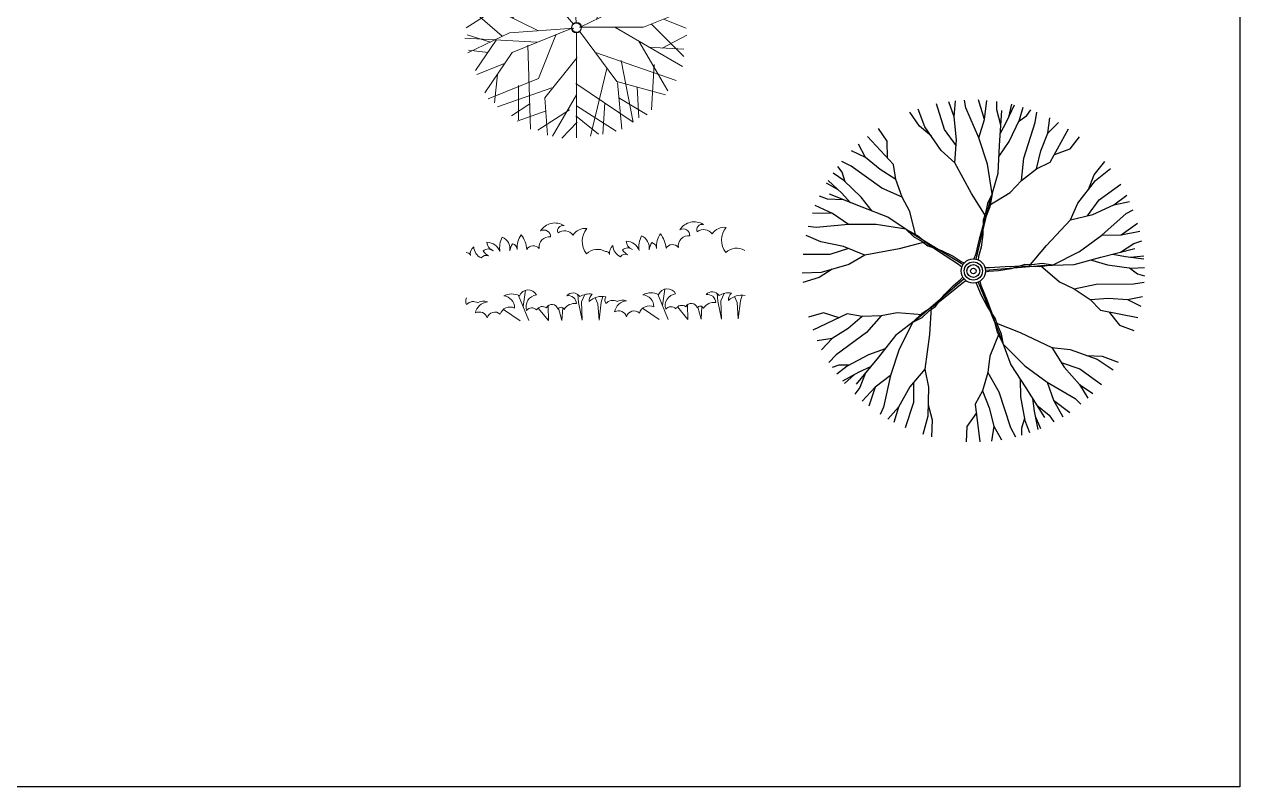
# Model space of a CAD drawing. Header units: inches. Extents: x 2782 to 4320, y 1164 to 2264.
# Drawn here: x 3503 to 4320, y 1164 to 1677 of the extents above; entities that cross this region are included whole.
import ezdxf

# ---------------------------------------------------------------- set-up
doc = ezdxf.new("R2010")
doc.units = ezdxf.units.IN
doc.header["$MEASUREMENT"] = 0
doc.layers.add('Lan_Planter', color=205, linetype='Continuous', lineweight=13)
doc.layers.add('Lan_Trees', color=86, linetype='Continuous', lineweight=13)
doc.layers.add('TREE-P15', color=3, linetype='Continuous')

# ---------------------------------------------------------------- blocks, each defined once
blk = doc.blocks.new('P12')
at = {"color": 82, "linetype": 'ByBlock'}
for p, q in [((-0.06, 3.73), (-4.99, 74.24)), ((-4.81, 63.54), (4.86, 75.11)), ((-3.06, 45.29), (11.11, 74.18)), ((18.13, 48.81), (14.48, 73.74)), ((-29.98, 35.24), (-35.01, 66.19)), ((-3.58, 52.74), (-31.31, 67.81)), ((-22.4, 49.38), (-22.45, 70.48)), ((-22.21, 26.25), (-14.48, 72.39)), ((-3.58, 59.54), (-19.6, 70.68)), ((0.97, 55.78), (21.35, 70.82)), ((16.56, 57.55), (35.52, 65.68)), ((31.96, 14.39), (26.14, 70.47)), ((-43.45, 37.02), (-45.86, 57.95)), ((-2.07, 37.87), (-42.26, 60.92)), ((-31.31, 20.17), (-42.26, 60.92)), ((27.79, 53.57), (39.55, 62.56)), ((36.23, 41.91), (34.62, 64.94)), ((-53.78, 21.32), (-54.01, 51.93)), ((-31.64, 45.33), (-51.41, 55.52)), ((13.86, 41.71), (49.46, 57.13)), ((23.29, 36.24), (56, 52.14)), ((50.97, 35.45), (51.54, 54.55)), ((-29.46, 34.59), (-62.78, 41.11)), ((-1.78, 20.19), (18.13, 48.81)), ((42.06, 19.86), (58.65, 48.24)), ((-42.26, 6.47), (-64.02, 38.3)), ((-1.97, 2.48), (-29.46, 34.59)), ((13.53, 5.61), (23.29, 36.24)), ((46.75, 27.67), (64.72, 36.41)), ((53.53, 12.49), (65.85, 33.77)), ((-13.87, 15.94), (-69.23, 31.13)), ((-25.48, -1.88), (-72.83, 21.35)), ((2.91, 0.78), (42.06, 19.86)), ((58.18, 20.98), (71.54, 20.56)), ((-58.24, 10.12), (-74.21, 0.15)), ((-49.99, -5.64), (-73.31, 14.51)), ((-72.98, 9.77), (-49.18, 10.07)), ((25.94, 11.92), (74.48, 12.59)), ((45.23, 0.54), (74.21, 12.08)), ((1.99, 0.54), (45.23, 0.54)), ((25.75, 0.54), (71.36, -25.94)), ((50.46, 2.57), (72.31, -19.15)), ((58.53, 5.97), (73.74, -0.14)), ((-26.52, -9.65), (-74.98, -6.93)), ((-57.81, -9.59), (-73.4, -4.55)), ((-44.92, -3.24), (-73.03, -16.78)), ((-1.78, -0.23), (-44.92, -3.24)), ((-2.76, -0.14), (-43.15, -16.44)), ((-13.69, -4.22), (-25.57, -34.09)), ((0, -3.29), (0, -73.97)), ((1.99, -2.18), (27.18, -36.13)), ((57.58, -13.72), (74.21, -4.9)), ((-59.3, -16.44), (-72.6, -15.08)), ((-54.07, -8.29), (-67.85, -28.66)), ((-32.69, -11.69), (-30.79, -68.04)), ((41.9, -8.97), (61.39, -42.24)), ((72.31, -14.4), (48.56, -13.04)), ((-48.37, -23.91), (-66.9, -31.38)), ((-43.15, -16.44), (-61.68, -43.6)), ((0.57, -19.83), (-21.29, -46.99)), ((12.92, -16.44), (67.09, -35.45)), ((30.03, -21.87), (38.1, -63.29)), ((-53.12, -31.38), (-55.02, -50.39)), ((20.52, -27.3), (9.59, -72.79)), ((52.36, -24.59), (50.46, -55.14)), ((-25.57, -34.09), (-59.3, -47.67)), ((-16.54, -40.2), (-53.12, -53.1)), ((-38.87, -38.84), (-38.87, -61.93)), ((-0.38, -37.49), (38.1, -63.29)), ((27.18, -36.13), (59.96, -44.96)), ((27.65, -36.81), (30.5, -68.04)), ((40.95, -39.52), (41.9, -60.57)), ((-21.29, -46.99), (-19.39, -72.11)), ((0.09, -44.96), (-16.06, -72.79)), ((28.6, -46.99), (47.61, -58.54)), ((-31.27, -51.07), (-43.62, -59.21)), ((-20.34, -55.82), (-39.82, -62.61)), ((-4.66, -55.14), (-26.04, -68.72)), ((0.09, -52.42), (26.7, -69.4)), ((19.1, -50.39), (17.67, -71.44)), ((0.57, -63.29), (-9.89, -74.15)), ((-0.38, -59.21), (14.82, -71.44))]:
    blk.add_line(p, q, dxfattribs=at)
for centre in [(0, 0), (0, 0), (0.17, 0.45), (0.17, 0.45)]:
    blk.add_circle(centre, 3.29, dxfattribs=at)
blk = doc.blocks.new('P13')
at = {"layer": 'TREE-P15', "ltscale": 50}
for points in [[(12.71, 51.8), (9.53, 71.86), (3.78, 89.56), (-4.97, 109.63), (-5.88, 114.91)], [(7.57, 101.97), (3.47, 115)], [(3.78, 89.56), (7.57, 101.97), (9, 114.7)], [(-28.22, 90.67), (-36.31, 97.29), (-42.81, 106.8)], [(-12.49, 72.67), (-21.6, 80.95), (-32.54, 97.01), (-37.02, 108.94)], [(-11.58, 84.5), (-19.31, 95.27), (-24.82, 112.35)], [(-12.99, 103.66), (-16.58, 113.86)], [(-12.49, 72.67), (-11.29, 88.22), (-12.99, 103.66), (-12, 114.43)], [(18.51, 98.07), (15.68, 108.33), (15.78, 113.97)], [(17.29, 77.26), (24.02, 87.05), (31.03, 101.69), (33.4, 110.1)], [(17.61, 84.44), (19.16, 107.87)], [(18.16, 92.76), (22.35, 100.34), (27.65, 111.69)], [(23.76, 103.37), (25.78, 112.13)], [(30.43, 100.44), (36, 104.48), (38.7, 108.35)], [(32.34, 60.89), (33.84, 75.82), (41.62, 99.84), (42.59, 106.88)], [(42.44, 68.73), (45.47, 80.78), (50.15, 92.6), (51.41, 102.93)], [(50.15, 92.6), (57.33, 99.76)], [(-47.92, 49.57), (-52.25, 61.6), (-53.7, 71.71), (-71.16, 90.41)], [(-57.75, 76.05), (-58.02, 87.22), (-63.72, 95.8)], [(32.34, 60.89), (42.44, 68.73), (51.61, 73.23), (63.99, 95.62)], [(54.48, 78.43), (65.02, 82.13), (71.42, 90.21)], [(-72.57, 76.31), (-77.16, 85.35)], [(16.79, 65.83), (17.61, 84.44)], [(-52.25, 61.6), (-62.77, 68.2), (-72.57, 76.31), (-82.01, 80.7)], [(77.51, 54.86), (81.31, 64.6), (88.34, 73.72)], [(-68.13, 40.32), (-75.37, 49.75), (-87.12, 60.93), (-94.39, 65.79)], [(-86.13, 59.98), (-88.24, 66.52), (-91.09, 70.29)], [(-47.92, 49.57), (-61.65, 55.62), (-82.09, 70.44), (-88.49, 73.53)], [(8.7, 36.49), (-1.22, 52.01), (-12.49, 72.67)], [(10.66, 44.73), (16.79, 65.83)], [(65.25, 34.33), (70.31, 45.55), (82.21, 60.93), (92.17, 68.87)], [(-90.97, 54.54), (-98.68, 59.17)], [(-82.6, 45.93), (-88.52, 52.26), (-97.68, 60.81)], [(10.5, 44.05), (24.82, 52.87), (32.34, 60.89)], [(76.79, 37.12), (84.64, 47.81), (99.18, 58.32)], [(-87.55, 47.91), (-98.18, 48.39), (-103.52, 50.22)], [(-74.87, 42.84), (-96.67, 51.56)], [(-38.65, 23.59), (-42.62, 39.94), (-47.92, 49.57)], [(12.71, 51.8), (11.17, 43.12), (7.37, 33.52), (3.95, 21.31), (1.36, 10.97), (0.36, 8.18)], [(12.71, 51.8), (9.59, 45.5), (8.23, 38.79), (6.65, 34.25), (6.44, 24.53), (5.17, 16.07), (3.53, 9.74), (3.25, 7.52)], [(94.57, 44.39), (103.16, 50.95)], [(-84.01, 31.27), (-94.64, 38.71), (-106.31, 44.01)], [(-57.42, 36.31), (-74.87, 42.84)], [(1.9, 7.97), (10.66, 44.73)], [(53.19, 3.92), (71.29, 13.14), (86.34, 24.08), (102.73, 38.61), (107.47, 41.1)], [(65.25, 34.33), (80.41, 38), (94.57, 44.39), (105.12, 46.77)], [(-94.64, 38.71), (-108.3, 38.84)], [(-39.25, 23.96), (-57.42, 36.31)], [(37.4, 3.01), (49.09, 17.23), (65.25, 34.33)], [(-45.33, 28.1), (-65.39, 31.27), (-84.01, 31.27), (-105.8, 29.15), (-111.1, 29.92)], [(-45.33, 28.1), (-40.31, 23.18), (-34.35, 19.82), (-30.52, 16.91), (-21.34, 13.7), (-13.69, 9.88), (-8.18, 6.36), (-6.15, 5.41)], [(-45.33, 28.1), (-37.56, 23.94), (-29.6, 17.37), (-19.04, 10.34), (-10.01, 4.68), (-7.67, 2.87)], [(86.34, 24.08), (99.32, 24.31), (111.87, 26.88)], [(99.32, 24.31), (110.45, 32.23)], [(-72.97, 10.58), (-87.39, 16.52), (-102.61, 19.68), (-112.54, 23.95)], [(-32.02, 19.55), (-49.84, 14.91), (-72.97, 10.58)], [(-6.99, 4.27), (-39.25, 23.96)], [(98.99, 12.7), (107.87, 18.56), (113.27, 20.21)], [(-72.97, 10.58), (-83.66, 4.48), (-102.32, -0.97), (-115.05, -1.54)], [(-83.94, 15.1), (-96.58, 11.07), (-114.52, 11.11)], [(67.8, 4.38), (85.75, 9.35)], [(85.75, 9.35), (108.51, 15.11)], [(93.83, 11.39), (102.34, 9.75), (114.76, 8.22)], [(105.65, 9.34), (114.61, 10.13)], [(-94.95, 1.18), (-103.75, -4.47), (-114.8, -7.71)], [(53.19, 3.92), (44.46, 2.71), (34.16, 3.35), (21.48, 2.83), (10.85, 2.1), (7.89, 2.19)], [(53.19, 3.92), (46.24, 4.94), (39.43, 4.16), (34.63, 4.26), (25.32, 1.46), (16.88, 0.05), (10.36, -0.34), (8.16, -0.76)], [(8.17, 0.66), (45.84, 3.68)], [(45.13, 3.63), (57.96, -7.27), (67.9, -11.94)], [(45.84, 3.68), (67.8, 4.38)], [(78.82, 7.43), (90.22, 4.05), (106.3, 1.92), (115.03, 2.26)], [(104.93, 2.1), (110.49, -1.95), (115.01, -3.32)], [(-40.73, -34.43), (-34.5, -31.18), (-29.46, -26.54), (-25.52, -23.8), (-19.62, -16.06), (-13.63, -9.96), (-8.58, -5.81), (-7.05, -4.18)], [(-40.73, -34.43), (-34.38, -28.32), (-25.67, -22.79), (-15.72, -14.92), (-7.55, -8.08), (-5.1, -6.41)], [(-6.22, -5.33), (-34.92, -29.92)], [(20.16, -49.38), (18.99, -42.45), (16.14, -36.22), (14.75, -31.62), (9.21, -23.63), (5.27, -16.04), (2.87, -9.95), (1.79, -7.99)], [(3.15, -7.56), (17.67, -42.46)], [(20.16, -49.38), (16.31, -41.45), (13.74, -31.45), (9.33, -19.56), (5.35, -9.67), (4.52, -6.83)], [(67.9, -11.94), (82.57, -8.76), (107.81, -8.74), (114.81, -7.48)], [(67.9, -11.94), (78.48, -19.12), (85.59, -26.45), (110.71, -31.31)], [(-28.49, -24.41), (-29.59, -42.8), (-32.61, -66.13)], [(78.48, -19.12), (90.87, -18.28), (103.56, -19.08), (113.78, -17.08)], [(103.56, -19.08), (112.59, -23.7)], [(-90.18, -31.42), (-100.87, -28.22), (-110.8, -31)], [(-61.95, -30.25), (-74.74, -30.66), (-84.8, -28.91), (-107.97, -39.74)], [(-74.74, -30.66), (-84.26, -38.63), (-95, -45.44), (-102.09, -53.06)], [(-61.95, -30.25), (-71.95, -41.45), (-92.36, -56.3), (-97.28, -61.44)], [(-34.38, -29.46), (-51.16, -28.19), (-61.95, -30.25)], [(-34.92, -29.92), (-52.27, -43.39)], [(91.43, -27.58), (98.2, -36.46), (107.86, -40.05)], [(-40.73, -34.43), (-49.95, -52.53), (-55.7, -70.23), (-60.42, -91.62), (-62.78, -96.42)], [(14.41, -34.64), (31.56, -41.36), (52.82, -51.45)], [(-95, -45.44), (-105.02, -47.01)], [(-52.27, -43.39), (-63.88, -57.96)], [(17.4, -41.8), (11, -57.36), (9.63, -68.27)], [(17.67, -42.46), (25.11, -63.13)], [(-59.4, -52.34), (-70.6, -56.31), (-84.87, -64.03), (-91.74, -69.44)], [(20.16, -49.38), (34.52, -63.74), (49.58, -74.68), (68.47, -85.77), (72.3, -89.51)], [(52.82, -51.45), (60.99, -64.73), (71.44, -76.23), (76.96, -85.52)], [(52.82, -51.45), (65.05, -52.8), (83.35, -59.35), (93.98, -66.37)], [(76.13, -56.77), (86.57, -57.37), (97.41, -61.24)], [(-83.66, -63.37), (-90.54, -63.37), (-95, -64.91)], [(-69.21, -64.37), (-77.06, -68.04), (-88.01, -74.1)], [(-63.88, -57.96), (-78.91, -76.01)], [(25.11, -63.13), (35.39, -78.67)], [(59.03, -61.56), (71.62, -65.72), (86.11, -76.3)], [(-79.98, -69.66), (-86.76, -75.56)], [(-72.62, -68.46), (-76.36, -78.42), (-79.75, -82.93)], [(-55.7, -70.23), (-66.06, -78.04), (-74.71, -87.5)], [(-32.61, -66.13), (-42.72, -78.01), (-50.42, -91.5), (-57.56, -99.63)], [(-32.61, -66.13), (-30.11, -78.18), (-30.69, -97.61), (-34.08, -109.89)], [(9.63, -68.27), (6.06, -80.55), (1.29, -89.58), (4.43, -114.97)], [(9.63, -68.27), (17.19, -81.24), (25.01, -105.24), (28.37, -111.5)], [(31.42, -72.67), (31.73, -84.55), (34.67, -100.51), (37.69, -108.71)], [(-66.06, -78.04), (-70.41, -91)], [(-40.3, -75.17), (-40.37, -88.43), (-45.96, -105.48)], [(6.06, -80.55), (10.7, -92.07), (13.86, -104.39), (18.91, -113.49)], [(35.39, -78.67), (47.91, -98.53)], [(49.58, -74.68), (53.81, -86.94), (60.14, -98.09)], [(71.44, -76.23), (80.33, -82.37)], [(39.83, -85.72), (40.9, -94.32), (43.28, -106.61)], [(53.81, -86.94), (64.79, -95.08)], [(-50.42, -91.5), (-53.51, -101.85)], [(-30.46, -89.94), (-27.81, -100.06), (-28.14, -111.56)], [(2.02, -95.47), (-4.33, -104.66), (-4.75, -114.96)], [(41.53, -97.59), (45.05, -105.87)], [(42.67, -90.22), (50.98, -96.86), (54.23, -101.48)], [(13.86, -104.39), (12.26, -114.4)], [(34.42, -99.15), (32.29, -105.69), (32.38, -110.41)]]:
    blk.add_lwpolyline(points, dxfattribs=at)
for radius in [8.19, 6.12, 4.3, 1.89]:
    blk.add_circle((0, 0), radius, dxfattribs=at)
blk = doc.blocks.new('P14')
at = {"color": 1}
for points in [[(4.49, 18.45, 0.330676), (-8.25, 16.97, -0.351057), (-7.93, 33.91, 0.28363), (-17.29, 29.48, 0.415579), (-27.38, 31, -0.618255), (-23.29, 35.84, 0.417199), (-39.07, 32.28, -0.588209), (-32.39, 28.21, 0.50106), (-40.12, 20.37, 0.534816), (-48.36, 19.85, 0.136662), (-52.1, 29.66, 0.188325), (-54.77, 19.79, 0.350753), (-58.01, 23.66, 0.071071), (-59.8, 18.84, 0.341466), (-64.92, 28.18, 0.155387), (-66.44, 18.33, 0.305177), (-75.2, 24.66, 0.315893), (-71.03, 18.98, 0.393188), (-77.67, 18.69, 0.100817), (-74.21, 15.52, 0.365578), (-79, 14.1, -0.272763), (-84.1, 21.62, 0.253461), (-86.35, 15.65, 0.407151), (-89.16, 17.69)], [(98.15, 19.21, 0.330676), (85.41, 17.73, -0.351057), (85.73, 34.66, 0.28363), (76.37, 30.24, 0.415579), (66.28, 31.76, -0.618255), (70.36, 36.6, 0.417199), (54.59, 33.04, -0.588209), (61.26, 28.97, 0.50106), (53.54, 21.13, 0.534816), (45.3, 20.6, 0.136662), (41.55, 30.42, 0.188325), (38.89, 20.55, 0.350753), (35.65, 24.42, 0.071071), (33.85, 19.6, 0.341466), (28.74, 28.94, 0.155387), (27.22, 19.08, 0.305177), (18.46, 25.42, 0.315893), (22.63, 19.73, 0.393188), (15.99, 19.45, 0.100817), (19.45, 16.28, 0.365578), (14.65, 14.86, -0.272763), (9.55, 22.37, 0.253461), (7.31, 16.41, 0.407151), (4.49, 18.45)], [(-88.92, -12.72, 0.2609), (-88.88, -17.23, -0.343735), (-81.24, -16, -0.24835), (-74.92, -15.5, 0.338127), (-82.95, -22.92, -0.482654), (-75, -26.28, -0.57845), (-66.27, -23.75, -0.468158), (-56.66, -19.63, 0.395181), (-63.9, -11.4, -0.229308), (-53.36, -11.31, -0.637156), (-41.93, -10.77, 0.467961), (-48.57, -21.14, -0.452123), (-41.84, -20.86, -0.44764), (-35.13, -19.46, -0.698107), (-27.49, -20.29, -0.615036), (-23.23, -20.48, -0.296198), (-14.96, -16.61, 0.452032), (-21.51, -11.28, -0.483142), (-12.76, -11.88, -0.168971), (-4.47, -10.24, 0.219754), (-6.45, -15.19, -0.241528), (4.74, -11.96)], [(4.74, -11.96, 0.2609), (4.78, -16.47, -0.343735), (12.42, -15.24, -0.24835), (18.74, -14.74, 0.338127), (10.71, -22.16, -0.482654), (18.66, -25.52, -0.57845), (27.39, -22.99, -0.468158), (37, -18.87, 0.395181), (29.75, -10.64, -0.229308), (40.3, -10.55, -0.637156), (51.73, -10.01, 0.467961), (45.09, -20.38, -0.452123), (51.81, -20.1, -0.44764), (58.53, -18.7, -0.698107), (66.16, -19.53, -0.615036), (70.43, -19.72, -0.296198), (78.7, -15.85, 0.452032), (72.15, -10.52, -0.483142), (80.9, -11.12, -0.168971), (89.19, -9.49, 0.219754), (87.21, -14.43, -0.241528), (98.4, -11.2)]]:
    blk.add_lwpolyline(points, format="xyb", dxfattribs=at)
for points in [[(-49.15, -7.59), (-50.83, -18.54)], [(44.5, -6.83), (42.82, -17.78)], [(-53.86, -11.09), (-46.97, -28.07)], [(-9.28, -10.48), (-11.49, -15.44), (-11.2, -27.78), (-13.57, -15.84), (-14.1, -10.51)], [(2.71, -11.73), (1.62, -15.53), (0.2, -27.68), (-0.65, -16.68), (-2.45, -12.64)], [(39.8, -10.33), (46.69, -27.31)], [(84.38, -9.72), (82.17, -14.68), (82.46, -27.02), (80.08, -15.08), (79.56, -9.75)], [(96.37, -10.97), (95.27, -14.77), (93.85, -26.92), (93.01, -15.93), (91.21, -11.88)], [(-52.91, -28.11), (-64.14, -20.49)], [(-34.06, -18.11), (-33.8, -27.96), (-40.76, -19.58)], [(-24.26, -19.37), (-24.87, -27.89), (-27.06, -19.73)], [(40.74, -27.35), (29.52, -19.73)], [(59.6, -17.36), (59.86, -27.2), (52.9, -18.82)], [(69.4, -18.61), (68.79, -27.13), (66.6, -18.97)]]:
    blk.add_lwpolyline(points, dxfattribs=at)

msp = doc.modelspace()

# ---------------------------------------------------------------- linework, layer by layer
msp.add_lwpolyline([(2782.47, 2263.58), (4320, 2263.58), (4320, 1164.07), (2782.47, 1164.07)], close=True)

# ---------------------------------------------------------------- block references
at = {"layer": 'Lan_Planter'}
msp.add_blockref('P14', (3888.92, 1505.55), dxfattribs=at)
at = {"layer": 'Lan_Trees'}
for name, p in [('P12', (3873.9, 1674.35)), ('P13', (4140.88, 1510.87))]:
    msp.add_blockref(name, p, dxfattribs=at)

doc.saveas('drawing.dxf')
